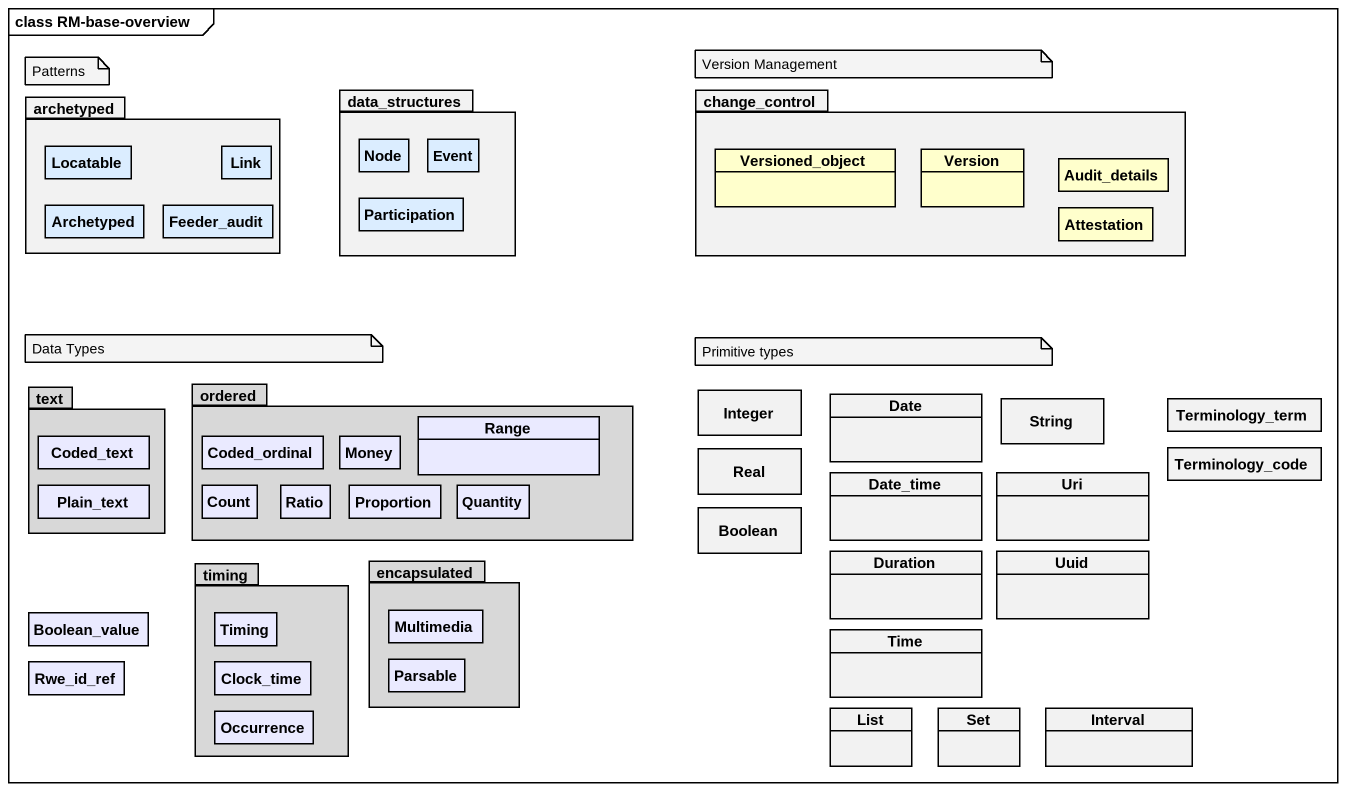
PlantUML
@startuml
mainframe class RM-base-overview
hide circle
hide empty members
package data_structures #F2F2F2 {
  class "Node" as Node_ #DBEDFF
  class Event #DBEDFF
  class Participation #DBEDFF
}
package change_control #F2F2F2 {
  class Versioned_object
  class Version
  class Audit_details
  class Attestation
}
package archetyped #F2F2F2 {
  class Locatable #DBEDFF
  class Link #DBEDFF
  class Archetyped #DBEDFF
  class Feeder_audit #DBEDFF
}
package text #D8D8D8 {
  class Coded_text #EAEAFF
  class Plain_text #EAEAFF
}
package ordered #D8D8D8 {
  class Coded_ordinal #EAEAFF
  class Money #EAEAFF
  class Range #EAEAFF
  class Count #EAEAFF
  class Ratio #EAEAFF
  class Proportion #EAEAFF
  class Quantity #EAEAFF
}
class Integer #F2F2F2
class Date #F2F2F2
class String #F2F2F2
class Terminology_term #F2F2F2
class Real #F2F2F2
class Date_time #F2F2F2
class Uri #F2F2F2
class Terminology_code #F2F2F2
class Boolean #F2F2F2
package timing #D8D8D8 {
  class Timing #EAEAFF
  class Clock_time #EAEAFF
  class Occurrence #EAEAFF
}
package encapsulated #D8D8D8 {
  class Multimedia #EAEAFF
  class Parsable #EAEAFF
}
class Duration #F2F2F2
class Uuid #F2F2F2
class Rwe_id_ref #EAEAFF
class Boolean_value #EAEAFF
class Time #F2F2F2
class List #F2F2F2
class "Set" as Set_ #F2F2F2
class Interval #F2F2F2
note as N1
  Patterns
end note
note as N2
  Version Management
end note
note as N3
  Data Types
end note
note as N4
  Primitive types
end note
@enduml
